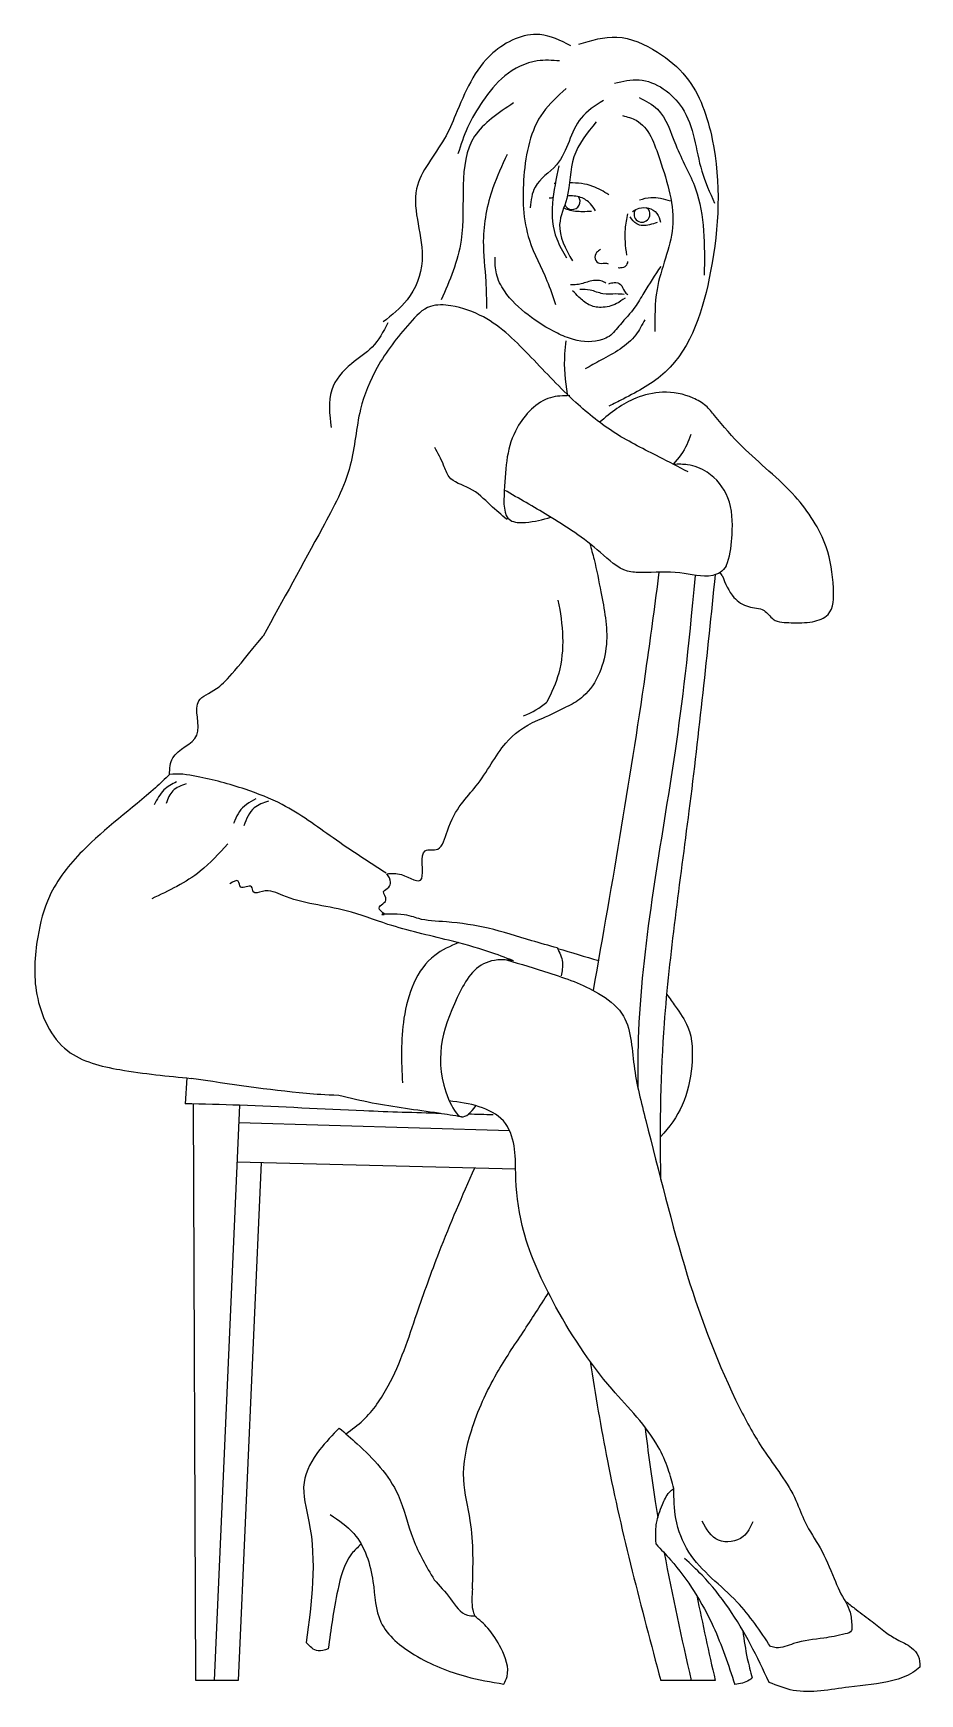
# Model space of a CAD drawing. Header units: millimetres. Extents: x -120 to 535, y -10 to 1217.
import ezdxf

# ---------------------------------------------------------------- set-up
doc = ezdxf.new("R2010")
doc.units = ezdxf.units.MM
doc.layers.add('ceco.net 127', color=7, linetype='Continuous')

msp = doc.modelspace()

# ---------------------------------------------------------------- linework, layer by layer
at = {"layer": 'ceco.net 127'}
for p, q in [((388.9, 816.3), (387.4, 818.7)), ((-6.6, 445.2), (-7.8, 426.2)), ((0, 0), (-1.6, 426.1)), ((32.2, 425), (13.5, 0)), ((231.9, 406.1), (31.7, 412)), ((30.4, 383.2), (236.2, 378.2)), ((48.2, 382.8), (31.3, 0)), ((13.5, 0), (0, 0)), ((31.3, 0), (13.5, 0)), ((365.9, 0), (343.5, 0)), ((383.7, 0), (365.9, 0))]:
    msp.add_line(p, q, dxfattribs=at)
for centre, start, end in [((278, 1092.7), 202.7084, 36.2093), ((329.6, 1083.3), 145.5724, 55.2936)]:
    msp.add_arc(centre, 5.86, start, end, dxfattribs=at)
for points in [[(277, 1207.8), (254.1, 1216), (219.5, 1202.5), (191.9, 1156.7), (183.7, 1139.2), (163.1, 1102.2), (167.2, 1048.8), (156.1, 1020.1), (138.5, 1003.7)], [(282.9, 1208.9), (311, 1214.2), (341, 1203.1), (362.1, 1184.9), (381.5, 1138.6), (380.3, 1041.2), (346.8, 966.7), (315.7, 946.8), (305.2, 941.5)], [(309.3, 1180.2), (327.5, 1182.6), (359.2, 1162), (373.8, 1115.1), (383.2, 1091.6)], [(234.7, 1165.5), (206, 1140.9), (196, 1064.1), (181.3, 1020.1)], [(273.5, 1176.1), (256.5, 1158.5), (242.4, 1111.6), (246.5, 1064.1), (259.4, 1034.2), (265.8, 1016.6)], [(301.1, 1167.3), (284.6, 1154.4), (266.4, 1119.8), (250.6, 1103.4), (247.1, 1088.1)], [(327.5, 1169.6), (341, 1160.9), (354.5, 1134.5), (369.1, 1102.2), (375.6, 1038.3)], [(315.3, 1156.2), (325.3, 1152.7), (342.7, 1123.8), (352.2, 1073.5), (340.7, 1027.7), (339.2, 996.8)], [(295.8, 1151.5), (279.3, 1125.7), (274, 1095), (268.8, 1075.8), (278.2, 1048.8)], [(230, 1127.4), (219.5, 1102.8), (212.4, 1063.5), (214.2, 1033.6), (214.8, 1013.6)], [(268.2, 1119.1), (266.6, 1065.1), (273.9, 1051.1)], [(327.8, 1094), (336.2, 1095.7), (350.5, 1093.2)], [(319, 1083.7), (317.1, 1072.5), (318.1, 1053.1)], [(340.8, 1077.2), (335.2, 1075.5), (325.7, 1076.1), (320.9, 1081.5)], [(322.7, 1085.4), (327.6, 1087.8), (334.3, 1087.8), (340.6, 1083.9), (343.4, 1077.4)], [(298.9, 1057.2), (296.1, 1055), (294.9, 1050.3), (298.3, 1047.1), (303.5, 1047.1), (304.6, 1046.6)], [(343.5, 1044.8), (331, 1025.3), (324.3, 1014.6), (313.5, 1001.7), (305.3, 993.1), (300.4, 990.7), (279.1, 990.7), (267.1, 995.4), (245.5, 1008.9), (228, 1026.6), (222.1, 1039.3), (221.1, 1051.5)], [(319, 1048.3), (317.7, 1045.1), (313.8, 1043.6), (312.1, 1043.6)], [(303, 1032.4), (299.2, 1034.1), (290.3, 1033.5), (281.5, 1031.3), (276.7, 1031.1)], [(305, 1032), (309.1, 1032.8), (313.8, 1031.5), (316.6, 1026.4), (319.2, 1024)], [(317.1, 1021.4), (310.8, 1017.3), (299.4, 1014.5), (290.3, 1016.5), (283, 1022.1), (278.3, 1026.8)], [(316.4, 1024), (310.4, 1024.4), (300.7, 1024.6), (291.4, 1027.2), (283.6, 1027.7)], [(141.9, 1003), (130.4, 985.2), (115, 972.9), (100.4, 953.5), (100.1, 925.8)], [(331.6, 1005.4), (325.1, 994.3), (299.3, 975.5), (287.6, 969.1)], [(229.9, 857.7), (217.8, 868.3), (202.2, 880.8), (187.1, 889.4), (183.1, 897.9), (176.5, 911)], [(-14.1, 664), (-23.5, 658), (-30.7, 646.9)], [(-7, 662.4), (-16.9, 657.4), (-21.9, 648)], [(44.3, 651.4), (32.2, 642), (28.9, 635.4), (27.8, 633.2)], [(53.7, 649.7), (43.2, 644.7), (35.5, 631.5)], [(23.6, 618.2), (3.3, 597.9), (-32.5, 577.6)], [(234.7, 531.8), (216.4, 538.5), (186.8, 546.9), (142, 558.7), (111.1, 568.7), (64.2, 580), (49.2, 583), (42.5, 582.7), (41.1, 586.5), (33.3, 586.2), (31.4, 590.5), (25.2, 588.6)], [(267, 541.3), (248.2, 546.6), (216.1, 555.8), (185.1, 560.5), (164.7, 562.9), (151.4, 566), (138.4, 566), (139.1, 566), (135.7, 569.7), (140.5, 576.6), (138.8, 583), (142.5, 586.1), (143.9, 589.8), (141.2, 596.1)], [(194.4, 545.4), (176.5, 535.8), (153.8, 489.3), (152.6, 441.6)], [(267, 541.3), (270.9, 530.7), (269.8, 520.6)], [(106, 186.6), (91.5, 170.4), (80, 146.4), (83.6, 117.6), (81.6, 28.2)], [(106, 186.6), (119.2, 175), (149.4, 137.3), (160.5, 104.7), (176.1, 74.5)], [(424.6, 25.1), (399.9, 58), (364.2, 95), (354.6, 119.7), (353.1, 141.9)], [(99.4, 122.7), (116.7, 108.6), (130.9, 73.1), (136.8, 43.1), (161.6, 19.1), (199.9, 3), (227.5, -2.6)], [(411.5, 117.3), (404.3, 106.4), (386.2, 103.7), (374, 117.7)], [(423.5, -1.3), (409.8, 26.6), (374, 77.8), (361.1, 90.3)], [(480.2, 57.9), (483.3, 50.5), (484.6, 40.3), (484.4, 36.9), (479.8, 34.5), (463.9, 31.4), (441.6, 27.3), (428.8, 24.3), (424.6, 25.1)], [(480.7, 58.1), (487.8, 52.5), (499.6, 43.6), (509.5, 35.8), (518, 30.4), (528.7, 24.3), (533.6, 18.4), (534.8, 9.9)], [(227.5, -2.6), (229.9, 3), (225.5, 23.8), (215.7, 38.8), (205.9, 47.9)], [(97.8, 23.4), (90.3, 21.9), (81.6, 28.2)]]:
    msp.add_spline(points, degree=3, dxfattribs=at)
at = {"layer": 'ceco.net 127', "start_tangent": (0.637116, 0.770768)}
msp.add_spline([(268.8, 1196.6), (252.3, 1196.6), (228.3, 1185.5), (211.9, 1166.7), (200.7, 1147.4), (193.7, 1128)], degree=3, dxfattribs=at)
at = {"layer": 'ceco.net 127'}
for points in [[(265.6, 1106.1), (265.3, 1106.1), (265, 1106.1), (264.7, 1106.1)], [(263.9, 1095.5), (262.9, 1095.4), (262, 1095.2), (261, 1095.1)], [(291.1, 840), (292.1, 836.1), (293.2, 832.1), (294.2, 828.2)], [(242.2, 712.8), (248.6, 715.2), (254.3, 718.6), (259.3, 722.9)], [(275.1, 719.8), (274.6, 719.7), (274.1, 719.6), (273.6, 719.5)], [(267.2, 540.9), (277.4, 538), (287.5, 534.9), (297.7, 531.9)], [(219.7, 417.9), (213.6, 418.1), (207.4, 418.3), (201.3, 418.4)], [(346, 94.4), (352, 62.8), (358.9, 31.4), (365.9, 0)], [(370, 62.9), (374.4, 41.9), (379, 20.9), (383.7, 0)]]:
    msp.add_open_spline(points, degree=3, dxfattribs=at)
for points, knots in [([(305.2, 1097.7), (301.3, 1100), (292.3, 1105.5), (282.1, 1106.5), (276, 1106.5)], [0, 0, 0, 0, 1.340403, 3.111734, 3.111734, 3.111734, 3.111734]), ([(295.3, 1085.8), (294.2, 1087.6), (291.5, 1091.9), (284.1, 1096.7), (277.8, 1097), (274.4, 1096.7)], [0, 0, 0, 0, 0.633858, 1.50684, 2.50153, 2.50153, 2.50153, 2.50153]), ([(292.3, 1085.4), (290.1, 1085.3), (284.4, 1085), (277.3, 1085.5), (272.9, 1087.3), (271.8, 1087.9)], [0, 0, 0, 0, 0.64718, 1.711535, 2.089425, 2.089425, 2.089425, 2.089425]), ([(363.6, 893), (356.6, 896.6), (338.7, 906), (309.3, 920.3), (277.6, 945.8), (248.3, 977.4), (219.8, 1006.3), (192.3, 1015.9), (171.1, 1017.2), (152.6, 997.4), (134, 973.3), (118.9, 936.8), (116.8, 894.2), (86.9, 839.3), (64.4, 798.1), (49.7, 771.6)], [0, 0, 0, 0, 2.389872, 6.052989, 9.786812, 14.46059, 19.087114, 21.622005, 23.129724, 25.103443, 29.171959, 32.490866, 36.701456, 41.759797, 50.884138, 50.884138, 50.884138, 50.884138]), ([(273.4, 989.9), (273, 986.7), (271.5, 973.4), (272.7, 960.2), (274.4, 950.3)], [0, 0, 0, 0, 3.794364, 15.387083, 15.387083, 15.387083, 15.387083]), ([(276.2, 949.3), (271.4, 949.2), (255.4, 948.8), (230.2, 921.6), (228.5, 891), (226.7, 855.7), (246.8, 855.2), (256.3, 857.8), (262.2, 859.4)], [0, 0, 0, 0, 1.417978, 4.733185, 9.510014, 11.720851, 12.838885, 14.744724, 14.744724, 14.744724, 14.744724]), ([(388.9, 816.3), (391.2, 810.5), (395.1, 800.7), (407.5, 792.2), (420, 792.8), (426.7, 781.5), (441, 781.7), (454.3, 781.1), (471.3, 787.3), (471.4, 811.9), (466.9, 841.9), (442.3, 879.5), (408.1, 905.3), (387.6, 929), (376.9, 942.5), (364, 949.9), (345.7, 953.3), (320.6, 947.5), (306.6, 936.8), (298.3, 929.6)], [0, 0, 0, 0, 7.037203, 11.938606, 16.492033, 20.104114, 25.3025, 31.383012, 36.261357, 43.864679, 55.773167, 72.623646, 93.32065, 105.147945, 108.861247, 113.075044, 121.928435, 129.699647, 142.13388, 142.13388, 142.13388, 142.13388]), ([(365.6, 920.6), (364.8, 918), (361.9, 909.9), (356.7, 903.1), (352.7, 898.6)], [0, 0, 0, 0, 3.100633, 9.925723, 9.925723, 9.925723, 9.925723]), ([(391.9, 823.4), (392.2, 824.3), (394.8, 831.7), (396.9, 848.7), (396.2, 873.8), (381.1, 892.5), (365.1, 898.7), (356.5, 898.6), (353, 898.5)], [1.679162, 1.679162, 1.679162, 1.679162, 2.669849, 10.819852, 21.30303, 30.674677, 36.60357, 40.561192, 40.561192, 40.561192, 40.561192]), ([(391.9, 823.4), (390.5, 821.6), (387.9, 818.3), (375.8, 814.2), (356.2, 820.2), (335.5, 818.2), (313.9, 819.2), (293.3, 839.9), (263.2, 859.2), (238.8, 873.4), (227.9, 879.5)], [0.298933, 0.298933, 0.298933, 0.298933, 2.883031, 5.141223, 14.473524, 25.412462, 29.373893, 38.756401, 57.036162, 71.418189, 71.418189, 71.418189, 71.418189]), ([(294.2, 828.2), (296.2, 820.4), (300, 799.5), (307.3, 765), (294.7, 731.6), (279.1, 721.9), (275.1, 719.8)], [0, 0, 0, 0, 2.460871, 6.361729, 10.557476, 11.895862, 11.895862, 11.895862, 11.895862]), ([(342.1, 818.8), (339.2, 796.3), (325.5, 693), (307.7, 590.2), (293.5, 509.9)], [4.272031, 4.272031, 4.272031, 4.272031, 30.469841, 124.721543, 124.721543, 124.721543, 124.721543]), ([(368.9, 816.5), (363.6, 759.7), (351.3, 654.2), (327.3, 535.6), (326.3, 452.3), (326.5, 438.5)], [3.88585, 3.88585, 3.88585, 3.88585, 46.246825, 126.650105, 142.609219, 142.609219, 142.609219, 142.609219]), ([(343.6, 370.3), (342.8, 413.4), (344.5, 498.9), (366.3, 647.6), (378, 758.9), (383.9, 817.1)], [11.679891, 11.679891, 11.679891, 11.679891, 55.609278, 117.278967, 184.892951, 184.892951, 184.892951, 184.892951]), ([(267.5, 798.1), (271.3, 780.3), (273.4, 753.3), (262.9, 729.9), (259.3, 722.9)], [3.621138, 3.621138, 3.621138, 3.621138, 8.998852, 11.32524, 11.32524, 11.32524, 11.32524]), ([(-19.4, 669.3), (-19.2, 673.8), (-18.7, 686.9), (9.2, 694.5), (-4.9, 724.6), (17, 731.3), (28, 745), (49.7, 771.6)], [0, 0, 0, 0, 1.25906, 3.720999, 6.248529, 7.746783, 9.593308, 9.593308, 9.593308, 9.593308]), ([(141.2, 596.1), (144.6, 596.4), (153.4, 597.1), (172.2, 582.9), (163.4, 617.6), (181.2, 610.9), (188.8, 642.2), (211.1, 662), (225.2, 692), (245.2, 707.3), (262.6, 713.4), (273.6, 719.5)], [0, 0, 0, 0, 1.129086, 2.863609, 4.608983, 5.506153, 6.61826, 10.084746, 14.473777, 17.691712, 19.124014, 19.124014, 19.124014, 19.124014]), ([(-19.4, 669.3), (-22.8, 666), (-43.7, 646.5), (-78.2, 622), (-109, 583.5), (-118.4, 545.7), (-121.1, 505.4), (-100.4, 460.9), (-51.6, 449.5), (-20.7, 446.6), (-3.3, 444.9)], [63.272115, 63.272115, 63.272115, 63.272115, 64.680006, 71.831991, 75.976031, 79.095925, 83.341776, 88.06122, 92.178957, 97.492046, 97.492046, 97.492046, 97.492046]), ([(140.6, 596.5), (127.5, 605), (101.7, 621.6), (69.3, 646.3), (34.2, 659.8), (6.6, 667.3), (-12.9, 670.4), (-19.4, 669.3)], [0, 0, 0, 0, 4.695034, 9.195221, 12.168913, 15.867904, 17.87622, 17.87622, 17.87622, 17.87622]), ([(234.7, 531.8), (225.8, 533.1), (206.6, 531.2), (184.5, 489.6), (173.9, 453.1), (195.5, 411.6), (203.2, 419.8), (207, 424.7)], [0, 0, 0, 0, 1.533993, 4.744248, 12.275479, 13.891787, 15.334474, 15.334474, 15.334474, 15.334474]), ([(229.6, 532.4), (240.1, 529.4), (263.1, 522.4), (292.8, 512.1), (321.7, 490.7), (322.2, 452.8), (339, 389.6), (359.5, 302.9), (390.2, 221.7), (419.9, 167.4), (441, 141.9), (449.9, 115.2), (462.4, 97.6), (470.7, 77.2), (476.6, 63.2), (480.2, 57.9)], [83.173505, 83.173505, 83.173505, 83.173505, 95.70753, 111.022811, 119.710552, 134.961987, 150.950589, 196.537072, 237.059719, 250.877977, 268.013608, 274.662543, 283.105639, 292.695695, 300.20968, 300.20968, 300.20968, 300.20968]), ([(348, 506.9), (350.1, 504), (355.6, 496.2), (367, 480.3), (367.4, 453.5), (361.2, 424.4), (349.9, 408.8), (343.3, 401.6)], [1.141599, 1.141599, 1.141599, 1.141599, 5.264141, 12.170496, 23.317227, 34.732545, 45.927279, 45.927279, 45.927279, 45.927279]), ([(105.7, 432.3), (95.5, 432.6), (60.2, 435.3), (25, 440.6), (-3.3, 444.9)], [6.763627, 6.763627, 6.763627, 6.763627, 8.832191, 17.419146, 17.419146, 17.419146, 17.419146]), ([(196.3, 416.5), (190.7, 417.4), (168.7, 420.9), (138.2, 424.5), (113.9, 430.3), (105.7, 432.3)], [0, 0, 0, 0, 1.717725, 6.672631, 9.19804, 9.19804, 9.19804, 9.19804]), ([(180.9, 418.9), (162, 419.5), (112.5, 421), (49.6, 424.7), (5.6, 425.9), (-7.8, 426.2)], [14.948801, 14.948801, 14.948801, 14.948801, 36.801012, 72.181761, 87.683822, 87.683822, 87.683822, 87.683822]), ([(353.1, 141.9), (351.8, 146.7), (349, 157.3), (337.2, 184.2), (300.3, 219.9), (265.1, 274), (240.4, 328.8), (235.9, 368.8), (236.4, 395), (229.1, 415.5), (208.9, 425.2), (194.7, 427.5), (187.2, 428.2)], [1.602756, 1.602756, 1.602756, 1.602756, 7.333884, 14.256433, 35.262256, 65.481519, 88.713974, 103.824003, 111.492883, 119.188545, 127.163447, 135.82375, 135.82375, 135.82375, 135.82375]), ([(111, 182.4), (115.4, 185.5), (128.1, 194.9), (148.1, 224.7), (162.1, 268.3), (181.6, 322.8), (197, 358.3), (206.1, 378.9)], [1.481493, 1.481493, 1.481493, 1.481493, 7.668692, 19.803635, 41.898118, 60.520539, 86.597949, 86.597949, 86.597949, 86.597949]), ([(204.4, 67.8), (204.9, 84.7), (205.7, 111.8), (195.2, 150.2), (203.2, 188.3), (219.7, 224.6), (241.6, 256.9), (254.3, 276.7), (260.5, 286.4)], [0, 0, 0, 0, 19.412422, 31.182426, 45.255675, 63.176069, 77.061224, 90.337594, 90.337594, 90.337594, 90.337594]), ([(291.3, 235.7), (295.2, 211.2), (308.4, 131.8), (329.1, 53.9), (343.5, 0)], [5.478592, 5.478592, 5.478592, 5.478592, 34.144361, 98.507765, 98.507765, 98.507765, 98.507765]), ([(331.9, 187.1), (334.1, 168.8), (337.1, 146.6), (340.7, 124.5), (341.3, 120.6)], [2.580361, 2.580361, 2.580361, 2.580361, 8.101763, 9.301085, 9.301085, 9.301085, 9.301085]), ([(340, 100.7), (339.5, 109.2), (340.1, 118.4), (343.7, 127.6), (348.1, 137.9), (351.9, 141.1), (353.1, 141.9)], [0, 0, 0, 0, 4.743602, 11.467955, 15.55849, 17.230394, 17.230394, 17.230394, 17.230394]), ([(122.2, 100.8), (119.6, 98.5), (110.2, 89.6), (103.1, 61.4), (99.8, 37.8), (97.8, 23.4)], [1.788935, 1.788935, 1.788935, 1.788935, 5.68942, 16.736875, 33.650146, 33.650146, 33.650146, 33.650146]), ([(340, 100.7), (343.6, 96.9), (360.7, 79.1), (382.4, 44.6), (393.4, 11.7), (398.2, -2.8)], [0, 0, 0, 0, 6.007294, 28.527302, 46.110437, 46.110437, 46.110437, 46.110437]), ([(176.1, 74.5), (180.1, 70.1), (188, 61.5), (196.5, 48), (204.1, 47.8), (205.9, 47.9)], [0, 0, 0, 0, 7.105392, 13.867924, 15.936416, 15.936416, 15.936416, 15.936416]), ([(204.4, 67.8), (204, 62.5), (203.4, 55.7), (205.4, 49.3), (205.9, 47.9)], [0, 0, 0, 0, 6.008597, 7.760539, 7.760539, 7.760539, 7.760539]), ([(404, 36.6), (405, 29.8), (406.7, 18.2), (409.7, 6.8), (411, 2)], [0, 0, 0, 0, 7.924039, 13.621713, 13.621713, 13.621713, 13.621713]), ([(411, 2), (410.3, 1.4), (406.6, -1.5), (402, -2.4), (398.2, -2.8)], [0.965456, 0.965456, 0.965456, 0.965456, 2.086097, 6.387899, 6.387899, 6.387899, 6.387899]), ([(534.8, 9.9), (533.2, 8.5), (527.3, 3.9), (509.6, -2.5), (479.9, -4.1), (448.2, -11.2), (429.4, -3.7), (423.5, -1.3)], [0.0004796, 0.0004796, 0.0004796, 0.0004796, 0.0068175, 0.022786, 0.0557084, 0.0968214, 0.115568, 0.115568, 0.115568, 0.115568])]:
    msp.add_open_spline(points, degree=3, knots=knots, dxfattribs=at)

doc.saveas('drawing.dxf')
